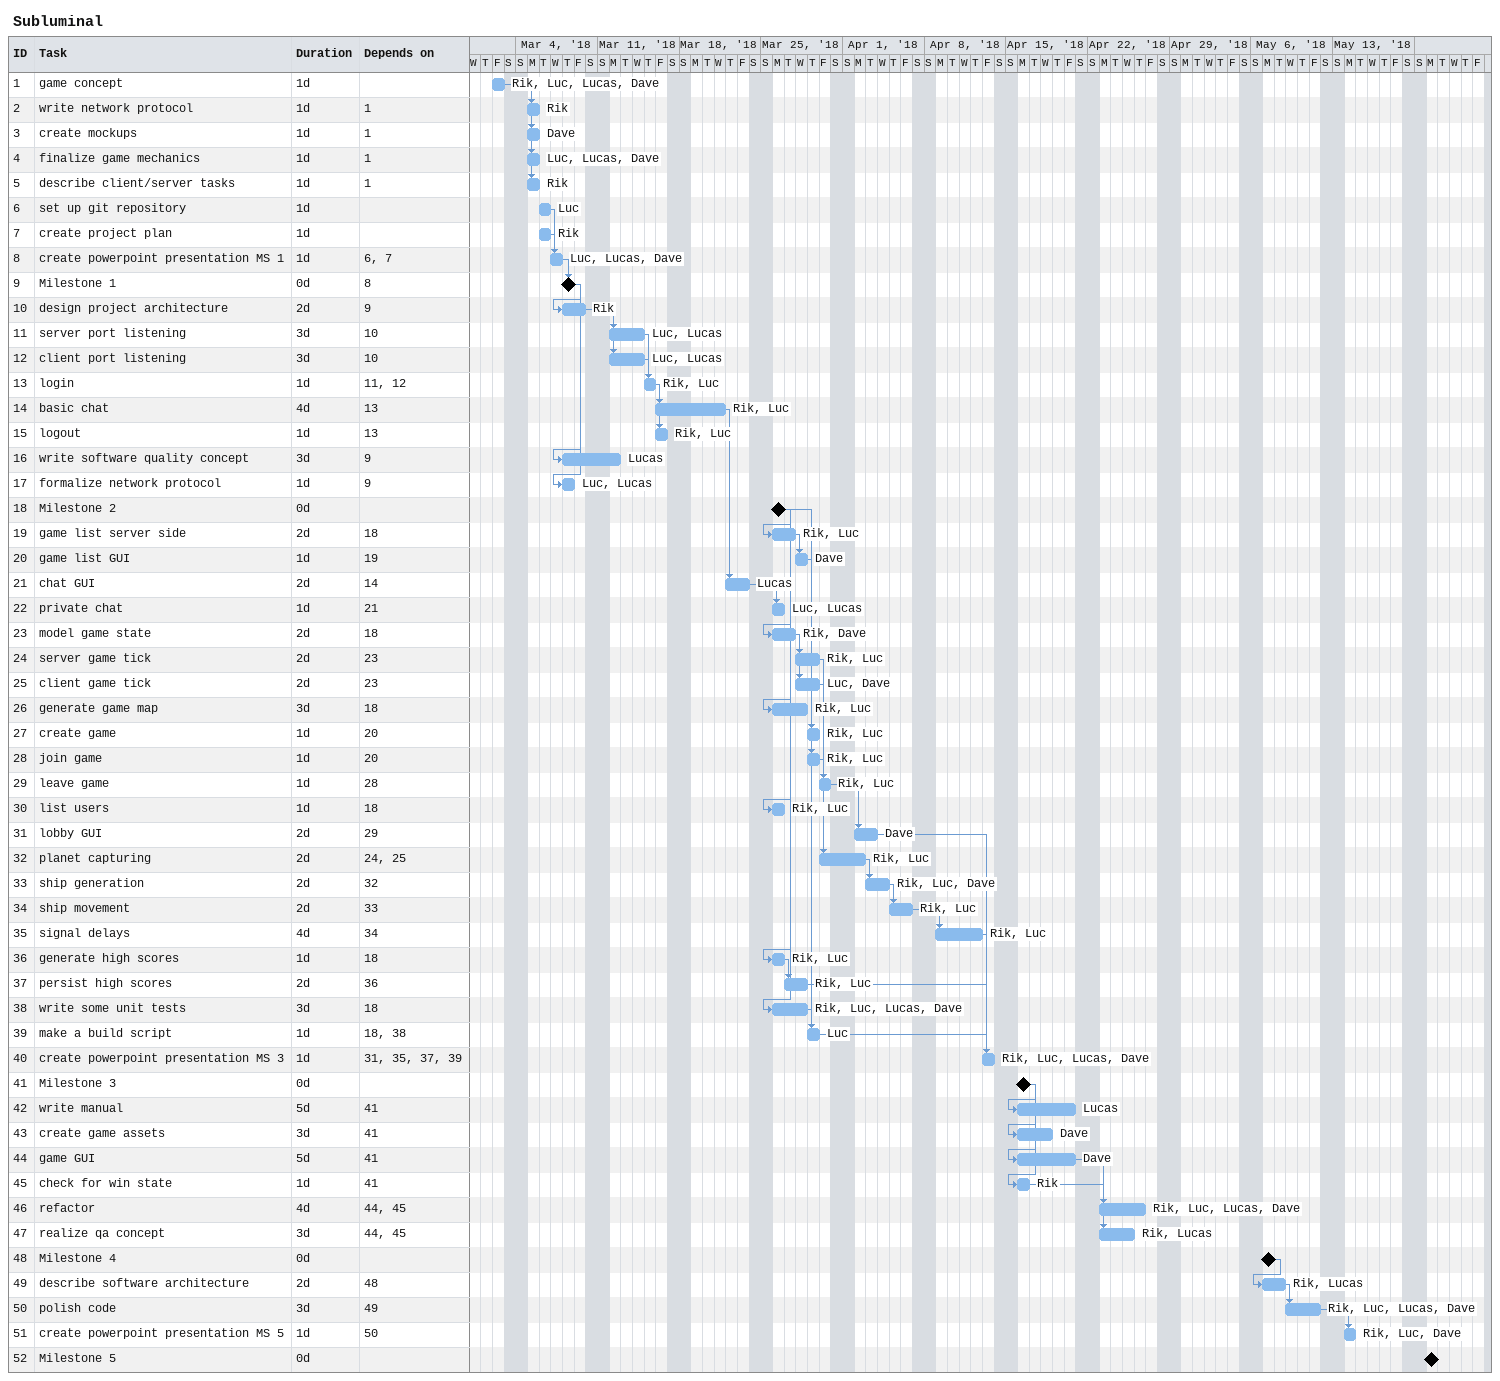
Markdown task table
Subluminal

| ID | Task | Duration | Start | Finish | Predecessors | Resources |
|---|---|---|---|---|---|---|
| 1 | game concept | 1d | 2018-03-02 | 2018-03-02 |  | Rik, Luc, Lucas, Dave |
| 2 | write network protocol | 1d | 2018-03-05 | 2018-03-05 | 1 | Rik |
| 3 | create mockups | 1d | 2018-03-05 | 2018-03-05 | 1 | Dave |
| 4 | finalize game mechanics | 1d | 2018-03-05 | 2018-03-05 | 1 | Luc, Lucas, Dave |
| 5 | describe client/server tasks | 1d | 2018-03-05 | 2018-03-05 | 1 | Rik |
| 6 | set up git repository | 1d | 2018-03-06 | 2018-03-06 |  | Luc |
| 7 | create project plan | 1d | 2018-03-06 | 2018-03-06 |  | Rik |
| 8 | create powerpoint presentation MS 1 | 1d | 2018-03-07 | 2018-03-07 | 6, 7 | Luc, Lucas, Dave |
| 9 | Milestone 1 | 0d | 2018-03-08 | 2018-03-08 | 8 |  |
| 10 | design project architecture | 2d | 2018-03-08 | 2018-03-09 | 9 | Rik |
| 11 | server port listening | 3d | 2018-03-12 | 2018-03-14 | 10 | Luc, Lucas |
| 12 | client port listening | 3d | 2018-03-12 | 2018-03-14 | 10 | Luc, Lucas |
| 13 | login | 1d | 2018-03-15 | 2018-03-15 | 11, 12 | Rik, Luc |
| 14 | basic chat | 4d | 2018-03-16 | 2018-03-21 | 13 | Rik, Luc |
| 15 | logout | 1d | 2018-03-16 | 2018-03-16 | 13 | Rik, Luc |
| 16 | write software quality concept | 3d | 2018-03-08 | 2018-03-12 | 9 | Lucas |
| 17 | formalize network protocol | 1d | 2018-03-08 | 2018-03-08 | 9 | Luc, Lucas |
| 18 | Milestone 2 | 0d | 2018-03-26 | 2018-03-26 |  |  |
| 19 | game list server side | 2d | 2018-03-26 | 2018-03-27 | 18 | Rik, Luc |
| 20 | game list GUI | 1d | 2018-03-28 | 2018-03-28 | 19 | Dave |
| 21 | chat GUI | 2d | 2018-03-22 | 2018-03-23 | 14 | Lucas |
| 22 | private chat | 1d | 2018-03-26 | 2018-03-26 | 21 | Luc, Lucas |
| 23 | model game state | 2d | 2018-03-26 | 2018-03-27 | 18 | Rik, Dave |
| 24 | server game tick | 2d | 2018-03-28 | 2018-03-29 | 23 | Rik, Luc |
| 25 | client game tick | 2d | 2018-03-28 | 2018-03-29 | 23 | Luc, Dave |
| 26 | generate game map | 3d | 2018-03-26 | 2018-03-28 | 18 | Rik, Luc |
| 27 | create game | 1d | 2018-03-29 | 2018-03-29 | 20 | Rik, Luc |
| 28 | join game | 1d | 2018-03-29 | 2018-03-29 | 20 | Rik, Luc |
| 29 | leave game | 1d | 2018-03-30 | 2018-03-30 | 28 | Rik, Luc |
| 30 | list users | 1d | 2018-03-26 | 2018-03-26 | 18 | Rik, Luc |
| 31 | lobby GUI | 2d | 2018-04-02 | 2018-04-03 | 29 | Dave |
| 32 | planet capturing | 2d | 2018-03-30 | 2018-04-02 | 24, 25 | Rik, Luc |
| 33 | ship generation | 2d | 2018-04-03 | 2018-04-04 | 32 | Rik, Luc, Dave |
| 34 | ship movement | 2d | 2018-04-05 | 2018-04-06 | 33 | Rik, Luc |
| 35 | signal delays | 4d | 2018-04-09 | 2018-04-12 | 34 | Rik, Luc |
| 36 | generate high scores | 1d | 2018-03-26 | 2018-03-26 | 18 | Rik, Luc |
| 37 | persist high scores | 2d | 2018-03-27 | 2018-03-28 | 36 | Rik, Luc |
| 38 | write some unit tests | 3d | 2018-03-26 | 2018-03-28 | 18 | Rik, Luc, Lucas, Dave |
| 39 | make a build script | 1d | 2018-03-29 | 2018-03-29 | 18, 38 | Luc |
| 40 | create powerpoint presentation MS 3 | 1d | 2018-04-13 | 2018-04-13 | 31, 35, 37, 39 | Rik, Luc, Lucas, Dave |
| 41 | Milestone 3 | 0d | 2018-04-16 | 2018-04-16 |  |  |
| 42 | write manual | 5d | 2018-04-16 | 2018-04-20 | 41 | Lucas |
| 43 | create game assets | 3d | 2018-04-16 | 2018-04-18 | 41 | Dave |
| 44 | game GUI | 5d | 2018-04-16 | 2018-04-20 | 41 | Dave |
| 45 | check for win state | 1d | 2018-04-16 | 2018-04-16 | 41 | Rik |
| 46 | refactor | 4d | 2018-04-23 | 2018-04-26 | 44, 45 | Rik, Luc, Lucas, Dave |
| 47 | realize qa concept | 3d | 2018-04-23 | 2018-04-25 | 44, 45 | Rik, Lucas |
| 48 | Milestone 4 | 0d | 2018-05-07 | 2018-05-07 |  |  |
| 49 | describe software architecture | 2d | 2018-05-07 | 2018-05-08 | 48 | Rik, Lucas |
| 50 | polish code | 3d | 2018-05-09 | 2018-05-11 | 49 | Rik, Luc, Lucas, Dave |
| 51 | create powerpoint presentation MS 5 | 1d | 2018-05-14 | 2018-05-14 | 50 | Rik, Luc, Dave |
| 52 | Milestone 5 | 0d | 2018-05-21 | 2018-05-21 |  |  |
